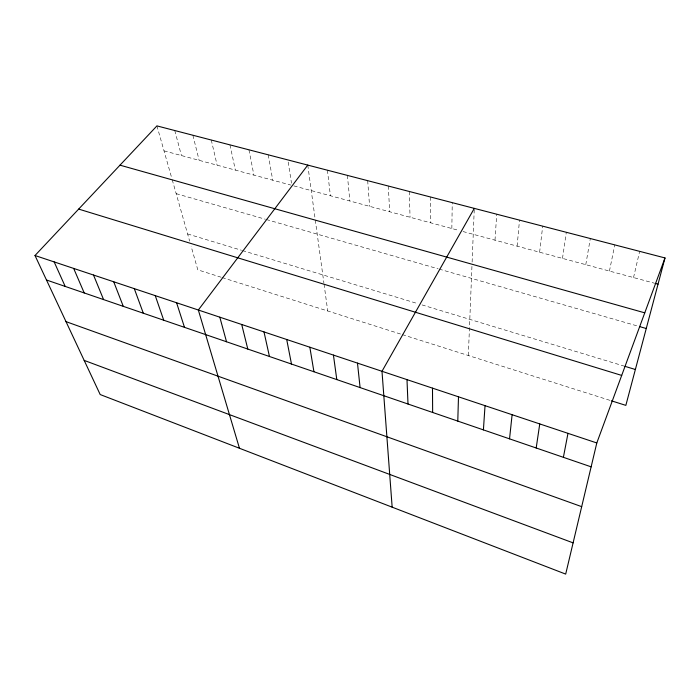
<?xml version="1.0" encoding="UTF-8"?>
<svg xmlns="http://www.w3.org/2000/svg" width="700" height="700" viewBox="0 0 700 700"><rect width="100%" height="100%" fill="white"/><g stroke="black" fill="none" stroke-linecap="round" stroke-linejoin="round"><path stroke-width="0.53" stroke-dasharray="3.5 2.62" d="M451.841 228.524L452.252 202.65M468.335 355.504L472.036 264.18M472.115 262.08L474.25 209.457M495.005 240.17L496.711 214.2M517.125 246.146L519.505 220.133M539.621 252.219L542.701 226.161M562.494 258.387L566.309 232.295M585.769 264.67L590.327 238.534M609.438 271.058L614.775 244.886M633.526 277.559L639.66 251.361M164.019 150.85L290.832 185.071M293.877 185.894L458.972 230.449M463.05 231.551L653.949 283.071M176.173 193.664L265.37 219.249M266.368 219.537L438.121 268.8M439.119 269.089L638.907 326.401M187.626 233.966L241.474 250.267M242.463 250.565L417.874 303.66M422.047 304.92L623.936 366.03M221.148 277.235L197.811 269.85L191.117 246.26M222.127 277.55L401.293 334.276M402.334 334.609L610.304 400.461M156.931 125.895L171.955 178.798M172.244 179.821L189.656 241.141M174.764 130.532L181.449 155.558M192.876 135.24L199.15 160.326M211.278 140.018L217.123 165.183M229.968 144.874L235.366 170.109M248.955 149.809L253.899 175.105M268.24 154.822L272.72 180.18M288.181 162.041L291.506 183.225M307.773 165.095L315.149 219.039M315.289 220.071L323.916 283.141M324.056 284.174L327.723 310.984M327.425 170.205L330.4 195.755M347.392 175.394L349.851 200.996M367.684 180.67L369.6 206.334M388.308 186.034L389.672 211.75M409.273 191.476L410.06 217.254M430.588 197.015L430.78 222.845"/><path stroke-width="1.05" d="M457.782 421.094L458.491 396.812M483.411 429.887L485.03 405.668M509.539 438.848L512.111 414.706M536.191 447.991L539.753 423.929M563.386 457.319L567.98 433.344M665 257.941L596.803 442.96L565.688 574.105L100.188 394.546L35 255.517L156.931 125.895L665 257.941L625.844 405.379L611.336 400.785M474.294 208.381L381.99 371.289L392.158 507.168M307.773 165.095L198.327 310.012L239.461 448.271M654.972 283.342L658.035 284.174M119.989 165.165L644.761 312.839M639.957 326.699L646.258 328.51M624.977 366.345L635.372 369.495M78.68 209.09L621.696 375.419M35 255.517L596.803 442.96M46.48 280L591.133 466.839M66.001 321.632L581.691 506.66M84.175 360.395L573.099 542.867M54.163 261.914L65.188 286.422M73.666 268.415L84.219 292.95M93.511 275.039L103.582 299.591M113.724 281.785L123.279 306.346M134.295 288.645L143.325 313.224M155.251 295.636L163.73 320.224M176.584 302.759L184.494 327.346M219.809 317.179L226.529 341.766M241.701 324.485L247.8 349.064M263.996 331.922L269.447 356.493M286.703 339.5L291.489 364.053M309.846 347.217L313.933 371.752M333.436 355.092L336.796 379.592M357.481 363.116L360.089 387.581M406.989 379.627L408.004 404.023M432.486 388.141L432.652 412.475"/></g></svg>
